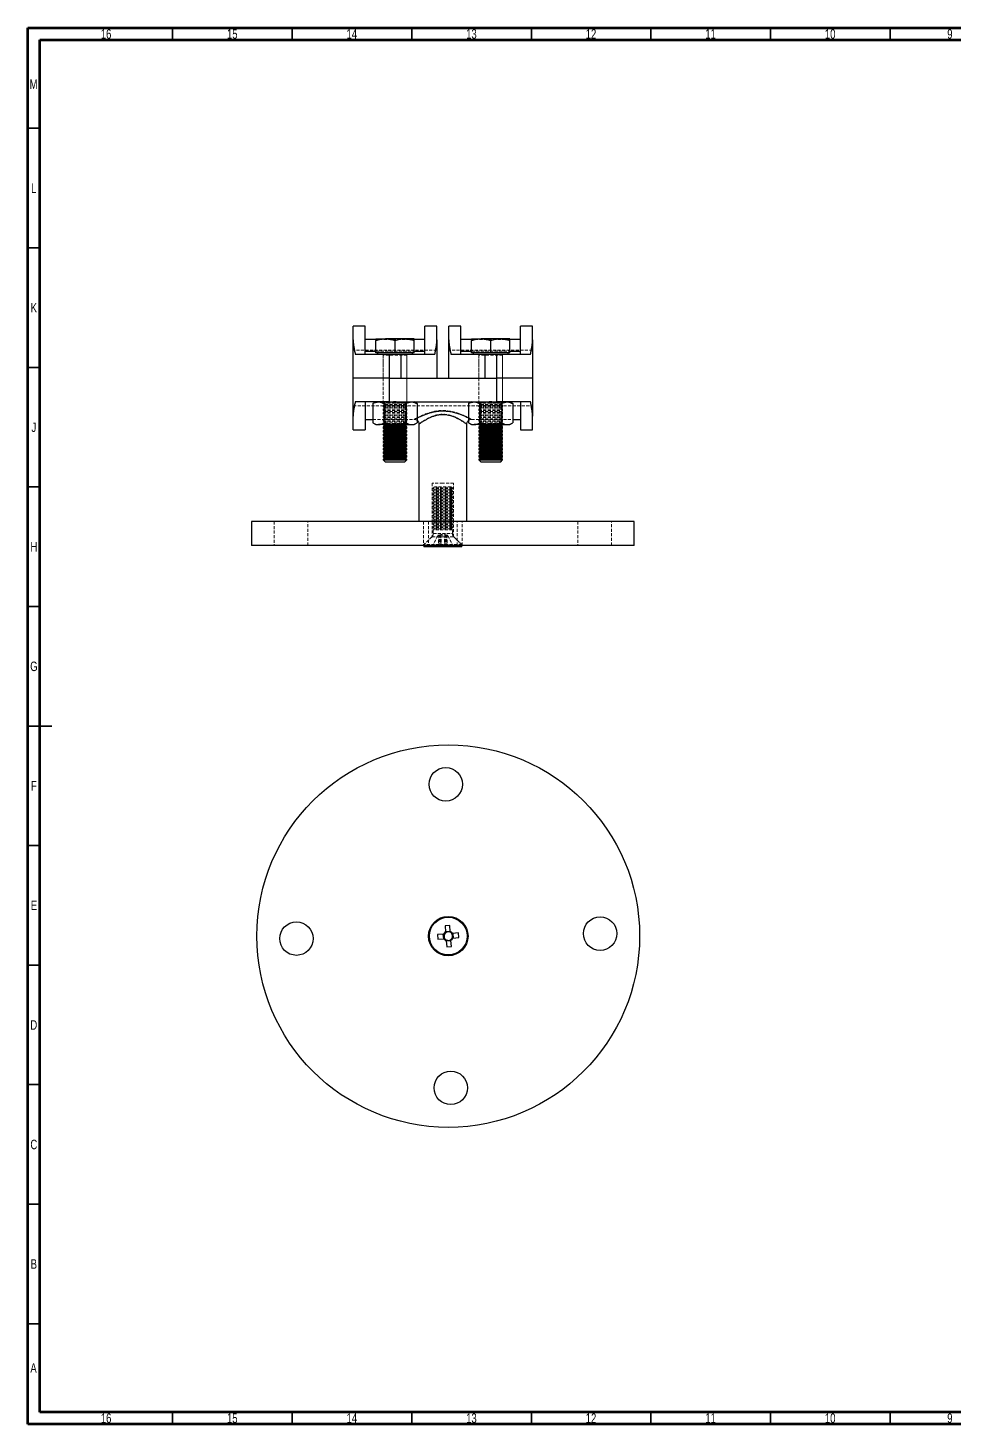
# Model space of a CAD drawing. Header units: millimetres. Extents: x 15 to 836, y 5 to 589.
# Drawn here: x 15 to 402, y 5 to 589 of the extents above; entities that cross this region are included whole.
import ezdxf

# ---------------------------------------------------------------- set-up
doc = ezdxf.new("R2010")
doc.units = ezdxf.units.MM
doc.linetypes.add('HIDDEN', pattern=[1.905, 1.27, -0.635])
doc.styles.add('SLDTEXTSTYLE0', font='TXT', dxfattribs={"width": 0.75})

msp = doc.modelspace()

# ---------------------------------------------------------------- linework, layer by layer
at = {"color": 7, "linetype": 'Continuous', "lineweight": 70}
for p, q in [((15, 5), (15, 589)), ((15, 589), (836, 589)), ((20, 10), (20, 584)), ((20, 584), (831, 584)), ((831, 10), (20, 10)), ((836, 5), (15, 5))]:
    msp.add_line(p, q, dxfattribs=at)
at = {"color": 7, "linetype": 'Continuous', "lineweight": 35}
for p, q in [((75.5, 584), (75.5, 589)), ((125.5, 584), (125.5, 589)), ((175.5, 584), (175.5, 589)), ((225.5, 584), (225.5, 589)), ((275.5, 584), (275.5, 589)), ((325.5, 584), (325.5, 589)), ((375.5, 584), (375.5, 589)), ((20, 547), (15, 547)), ((20, 497), (15, 497)), ((20, 447), (15, 447)), ((20, 397), (15, 397)), ((20, 347), (15, 347)), ((15, 297), (25, 297)), ((20, 297), (15, 297)), ((20, 247), (15, 247)), ((20, 197), (15, 197)), ((20, 147), (15, 147)), ((20, 97), (15, 97)), ((20, 47), (15, 47)), ((75.5, 10), (75.5, 5)), ((125.5, 10), (125.5, 5)), ((175.5, 10), (175.5, 5)), ((225.5, 10), (225.5, 5)), ((275.5, 10), (275.5, 5)), ((325.5, 10), (325.5, 5)), ((375.5, 10), (375.5, 5))]:
    msp.add_line(p, q, dxfattribs=at)
at = {"color": 7, "linetype": 'Continuous', "lineweight": 25}
for p, q in [((155.98, 464.2), (150.98, 464.2)), ((150.98, 458.52), (150.98, 464.2)), ((155.98, 452.55), (155.98, 464.2)), ((185.98, 464.2), (180.98, 464.2)), ((180.98, 452.55), (180.98, 464.2)), ((185.98, 458.52), (185.98, 464.2)), ((195.98, 464.2), (190.98, 464.2)), ((190.98, 458.52), (190.98, 464.2)), ((195.98, 452.55), (195.98, 464.2)), ((225.98, 464.2), (220.98, 464.2)), ((220.98, 452.55), (220.98, 464.2)), ((225.98, 458.52), (225.98, 464.2)), ((150.98, 442.55), (150.98, 458.52)), ((160.48, 458.63), (155.98, 458.63)), ((160.48, 458.95), (164.48, 458.95)), ((160.48, 453.15), (160.48, 458.24)), ((172.48, 458.95), (164.48, 458.95)), ((168.48, 453.15), (168.48, 458.24)), ((176.48, 458.95), (172.48, 458.95)), ((180.98, 458.63), (176.48, 458.63)), ((176.48, 453.15), (176.48, 458.24)), ((185.98, 458.52), (185.98, 442.55)), ((190.98, 442.55), (190.98, 458.52)), ((200.48, 458.63), (195.98, 458.63)), ((200.48, 458.95), (204.48, 458.95)), ((200.48, 453.15), (200.48, 458.24)), ((212.48, 458.95), (204.48, 458.95)), ((208.48, 453.15), (208.48, 458.24)), ((216.48, 458.95), (212.48, 458.95)), ((220.98, 458.63), (216.48, 458.63)), ((216.48, 453.15), (216.48, 458.24)), ((225.98, 458.52), (225.98, 442.55)), ((151.83, 452.55), (165.98, 452.55)), ((155.98, 453.77), (160.48, 453.77)), ((168.48, 453.15), (160.48, 453.15)), ((161.16, 453.15), (161.16, 452.55)), ((165.98, 452.55), (165.98, 442.55)), ((165.98, 452.55), (170.98, 452.55)), ((176.48, 453.15), (168.48, 453.15)), ((170.98, 442.55), (170.98, 452.55)), ((170.98, 452.55), (185.12, 452.55)), ((175.79, 452.55), (175.79, 453.15)), ((176.48, 453.77), (180.98, 453.77)), ((191.83, 452.55), (205.98, 452.55)), ((195.98, 453.77), (200.48, 453.77)), ((208.48, 453.15), (200.48, 453.15)), ((201.16, 453.15), (201.16, 452.55)), ((205.98, 452.55), (205.98, 442.55)), ((205.98, 452.55), (210.98, 452.55)), ((216.48, 453.15), (208.48, 453.15)), ((210.98, 442.55), (210.98, 452.55)), ((210.98, 452.55), (225.12, 452.55)), ((215.79, 452.55), (215.79, 453.15)), ((216.48, 453.77), (220.98, 453.77)), ((165.98, 442.55), (150.98, 442.55)), ((150.98, 426.59), (150.98, 442.55)), ((165.98, 442.55), (170.98, 442.55)), ((165.98, 442.55), (165.98, 432.55)), ((165.98, 442.55), (210.98, 442.55)), ((205.98, 442.55), (210.98, 442.55)), ((225.98, 442.55), (210.98, 442.55)), ((210.98, 432.55), (210.98, 442.55)), ((225.98, 442.55), (225.98, 426.59)), ((165.98, 432.55), (151.83, 432.55)), ((155.98, 432.55), (155.98, 420.91)), ((160.48, 432.55), (159.24, 431.84)), ((165.98, 432.55), (210.98, 432.55)), ((177.71, 431.84), (176.48, 432.55)), ((200.48, 432.55), (199.24, 431.84)), ((225.12, 432.55), (210.98, 432.55)), ((217.71, 431.84), (216.48, 432.55)), ((220.98, 432.55), (220.98, 420.91)), ((150.98, 420.91), (150.98, 426.59)), ((159.24, 431.84), (159.24, 423.77)), ((163.86, 431.84), (163.86, 423.77)), ((173.1, 431.84), (173.1, 423.77)), ((177.71, 431.84), (177.71, 423.77)), ((199.24, 431.84), (199.24, 423.77)), ((203.86, 431.84), (203.86, 423.77)), ((213.1, 431.84), (213.1, 423.77)), ((217.71, 431.84), (217.71, 423.77)), ((225.98, 420.91), (225.98, 426.59)), ((150.98, 420.91), (155.98, 420.91)), ((155.98, 425.25), (159.24, 425.25)), ((159.24, 423.77), (160.48, 423.05)), ((160.48, 423.05), (161.55, 423.05)), ((168.48, 423.05), (161.55, 423.05)), ((163.48, 423.05), (163.48, 423.03)), ((163.48, 423.03), (164.3, 422.55)), ((163.48, 423.03), (173.48, 423.03)), ((164.3, 422.55), (163.48, 422.07)), ((163.48, 422.07), (163.48, 421.53)), ((163.48, 422.07), (173.48, 422.07)), ((163.48, 421.53), (164.3, 421.05)), ((163.48, 421.53), (173.48, 421.53)), ((164.3, 421.05), (163.48, 420.57)), ((163.48, 420.57), (163.48, 420.03)), ((163.48, 420.57), (173.48, 420.57)), ((164.3, 422.55), (172.65, 422.55)), ((164.3, 421.05), (172.65, 421.05)), ((168.48, 423.05), (175.4, 423.05)), ((172.65, 422.55), (173.48, 423.03)), ((173.48, 422.07), (172.65, 422.55)), ((172.65, 421.05), (173.48, 421.53)), ((173.48, 420.57), (172.65, 421.05)), ((173.48, 423.03), (173.48, 423.05)), ((173.48, 421.53), (173.48, 422.07)), ((173.48, 420.03), (173.48, 420.57)), ((175.4, 423.05), (176.48, 423.05)), ((176.48, 423.05), (177.71, 423.77)), ((178.48, 423.25), (178.48, 382.55)), ((198.48, 382.55), (198.48, 423.26)), ((199.24, 423.77), (200.48, 423.05)), ((200.48, 423.05), (201.55, 423.05)), ((208.48, 423.05), (201.55, 423.05)), ((203.48, 423.05), (203.48, 423.03)), ((203.48, 423.03), (204.3, 422.55)), ((203.48, 423.03), (213.48, 423.03)), ((204.3, 422.55), (203.48, 422.07)), ((203.48, 422.07), (203.48, 421.53)), ((203.48, 422.07), (213.48, 422.07)), ((203.48, 421.53), (204.3, 421.05)), ((203.48, 421.53), (213.48, 421.53)), ((204.3, 421.05), (203.48, 420.57)), ((203.48, 420.57), (203.48, 420.03)), ((203.48, 420.57), (213.48, 420.57)), ((204.3, 422.55), (212.65, 422.55)), ((204.3, 421.05), (212.65, 421.05)), ((208.48, 423.05), (215.4, 423.05)), ((212.65, 422.55), (213.48, 423.03)), ((213.48, 422.07), (212.65, 422.55)), ((212.65, 421.05), (213.48, 421.53)), ((213.48, 420.57), (212.65, 421.05)), ((213.48, 423.03), (213.48, 423.05)), ((213.48, 421.53), (213.48, 422.07)), ((213.48, 420.03), (213.48, 420.57)), ((215.4, 423.05), (216.48, 423.05)), ((216.48, 423.05), (217.71, 423.77)), ((217.71, 425.25), (220.98, 425.25)), ((220.98, 420.91), (225.98, 420.91)), ((163.48, 420.03), (164.3, 419.55)), ((163.48, 420.03), (173.48, 420.03)), ((164.3, 419.55), (163.48, 419.07)), ((163.48, 419.07), (163.48, 418.53)), ((163.48, 419.07), (173.48, 419.07)), ((163.48, 418.53), (164.3, 418.05)), ((163.48, 418.53), (173.48, 418.53)), ((164.3, 418.05), (163.48, 417.57)), ((163.48, 417.57), (163.48, 417.03)), ((163.48, 417.57), (173.48, 417.57)), ((163.48, 417.03), (164.3, 416.55)), ((163.48, 417.03), (173.48, 417.03)), ((164.3, 416.55), (163.48, 416.07)), ((163.48, 416.07), (163.48, 415.53)), ((163.48, 416.07), (173.48, 416.07)), ((163.48, 415.53), (164.3, 415.05)), ((163.48, 415.53), (173.48, 415.53)), ((164.3, 415.05), (163.48, 414.57)), ((164.3, 419.55), (172.65, 419.55)), ((164.3, 418.05), (172.65, 418.05)), ((164.3, 416.55), (172.65, 416.55)), ((164.3, 415.05), (172.65, 415.05)), ((172.65, 419.55), (173.48, 420.03)), ((173.48, 419.07), (172.65, 419.55)), ((172.65, 418.05), (173.48, 418.53)), ((173.48, 417.57), (172.65, 418.05)), ((172.65, 416.55), (173.48, 417.03)), ((173.48, 416.07), (172.65, 416.55)), ((172.65, 415.05), (173.48, 415.53)), ((173.48, 414.57), (172.65, 415.05)), ((173.48, 418.53), (173.48, 419.07)), ((173.48, 417.03), (173.48, 417.57)), ((173.48, 415.53), (173.48, 416.07)), ((203.48, 420.03), (204.3, 419.55)), ((203.48, 420.03), (213.48, 420.03)), ((204.3, 419.55), (203.48, 419.07)), ((203.48, 419.07), (203.48, 418.53)), ((203.48, 419.07), (213.48, 419.07)), ((203.48, 418.53), (204.3, 418.05)), ((203.48, 418.53), (213.48, 418.53)), ((204.3, 418.05), (203.48, 417.57)), ((203.48, 417.57), (203.48, 417.03)), ((203.48, 417.57), (213.48, 417.57)), ((203.48, 417.03), (204.3, 416.55)), ((203.48, 417.03), (213.48, 417.03)), ((204.3, 416.55), (203.48, 416.07)), ((203.48, 416.07), (203.48, 415.53)), ((203.48, 416.07), (213.48, 416.07)), ((203.48, 415.53), (204.3, 415.05)), ((203.48, 415.53), (213.48, 415.53)), ((204.3, 415.05), (203.48, 414.57)), ((204.3, 419.55), (212.65, 419.55)), ((204.3, 418.05), (212.65, 418.05)), ((204.3, 416.55), (212.65, 416.55)), ((204.3, 415.05), (212.65, 415.05)), ((212.65, 419.55), (213.48, 420.03)), ((213.48, 419.07), (212.65, 419.55)), ((212.65, 418.05), (213.48, 418.53)), ((213.48, 417.57), (212.65, 418.05)), ((212.65, 416.55), (213.48, 417.03)), ((213.48, 416.07), (212.65, 416.55)), ((212.65, 415.05), (213.48, 415.53)), ((213.48, 414.57), (212.65, 415.05)), ((213.48, 418.53), (213.48, 419.07)), ((213.48, 417.03), (213.48, 417.57)), ((213.48, 415.53), (213.48, 416.07)), ((163.48, 414.57), (163.48, 414.03)), ((163.48, 414.57), (173.48, 414.57)), ((163.48, 414.03), (164.3, 413.55)), ((163.48, 414.03), (173.48, 414.03)), ((164.3, 413.55), (163.48, 413.07)), ((163.48, 413.07), (163.48, 412.53)), ((163.48, 413.07), (173.48, 413.07)), ((163.48, 412.53), (164.3, 412.05)), ((163.48, 412.53), (173.48, 412.53)), ((164.3, 412.05), (163.48, 411.57)), ((163.48, 411.57), (163.48, 411.03)), ((163.48, 411.57), (173.48, 411.57)), ((163.48, 411.03), (164.3, 410.55)), ((163.48, 411.03), (173.48, 411.03)), ((164.3, 410.55), (163.48, 410.07)), ((163.48, 410.07), (163.48, 409.53)), ((163.48, 410.07), (173.48, 410.07)), ((163.48, 409.53), (164.3, 409.05)), ((163.48, 409.53), (173.48, 409.53)), ((164.3, 409.05), (163.48, 408.57)), ((164.3, 413.55), (172.65, 413.55)), ((164.3, 412.05), (172.65, 412.05)), ((164.3, 410.55), (172.65, 410.55)), ((164.3, 409.05), (172.65, 409.05)), ((172.65, 413.55), (173.48, 414.03)), ((173.48, 413.07), (172.65, 413.55)), ((172.65, 412.05), (173.48, 412.53)), ((173.48, 411.57), (172.65, 412.05)), ((172.65, 410.55), (173.48, 411.03)), ((173.48, 410.07), (172.65, 410.55)), ((172.65, 409.05), (173.48, 409.53)), ((173.48, 408.57), (172.65, 409.05)), ((173.48, 414.03), (173.48, 414.57)), ((173.48, 412.53), (173.48, 413.07)), ((173.48, 411.03), (173.48, 411.57)), ((173.48, 409.53), (173.48, 410.07)), ((203.48, 414.57), (203.48, 414.03)), ((203.48, 414.57), (213.48, 414.57)), ((203.48, 414.03), (204.3, 413.55)), ((203.48, 414.03), (213.48, 414.03)), ((204.3, 413.55), (203.48, 413.07)), ((203.48, 413.07), (203.48, 412.53)), ((203.48, 413.07), (213.48, 413.07)), ((203.48, 412.53), (204.3, 412.05)), ((203.48, 412.53), (213.48, 412.53)), ((204.3, 412.05), (203.48, 411.57)), ((203.48, 411.57), (203.48, 411.03)), ((203.48, 411.57), (213.48, 411.57)), ((203.48, 411.03), (204.3, 410.55)), ((203.48, 411.03), (213.48, 411.03)), ((204.3, 410.55), (203.48, 410.07)), ((203.48, 410.07), (203.48, 409.53)), ((203.48, 410.07), (213.48, 410.07)), ((203.48, 409.53), (204.3, 409.05)), ((203.48, 409.53), (213.48, 409.53)), ((204.3, 409.05), (203.48, 408.57)), ((204.3, 413.55), (212.65, 413.55)), ((204.3, 412.05), (212.65, 412.05)), ((204.3, 410.55), (212.65, 410.55)), ((204.3, 409.05), (212.65, 409.05)), ((212.65, 413.55), (213.48, 414.03)), ((213.48, 413.07), (212.65, 413.55)), ((212.65, 412.05), (213.48, 412.53)), ((213.48, 411.57), (212.65, 412.05)), ((212.65, 410.55), (213.48, 411.03)), ((213.48, 410.07), (212.65, 410.55)), ((212.65, 409.05), (213.48, 409.53)), ((213.48, 408.57), (212.65, 409.05)), ((213.48, 414.03), (213.48, 414.57)), ((213.48, 412.53), (213.48, 413.07)), ((213.48, 411.03), (213.48, 411.57)), ((213.48, 409.53), (213.48, 410.07)), ((163.48, 408.57), (163.48, 408.38)), ((163.48, 408.57), (173.48, 408.57)), ((163.48, 408.38), (164.3, 407.55)), ((163.48, 408.38), (173.48, 408.38)), ((164.3, 407.55), (172.65, 407.55)), ((172.65, 407.55), (173.48, 408.38)), ((173.48, 408.38), (173.48, 408.57)), ((203.48, 408.57), (203.48, 408.38)), ((203.48, 408.57), (213.48, 408.57)), ((203.48, 408.38), (204.3, 407.55)), ((203.48, 408.38), (213.48, 408.38)), ((204.3, 407.55), (212.65, 407.55)), ((212.65, 407.55), (213.48, 408.38)), ((213.48, 408.38), (213.48, 408.57)), ((108.48, 382.55), (108.48, 372.55)), ((268.48, 382.55), (108.48, 382.55)), ((268.48, 372.55), (268.48, 382.55)), ((268.48, 372.55), (108.48, 372.55)), ((180.58, 372.55), (180.58, 372.01)), ((196.38, 372.01), (180.58, 372.01)), ((196.38, 372.01), (196.38, 372.55)), ((191.38, 213.58), (189.45, 213.43)), ((189.45, 213.43), (189.64, 210.93)), ((189.63, 211.04), (191.56, 211.19)), ((191.57, 211.08), (191.38, 213.58)), ((195.06, 210.42), (192.56, 210.23)), ((195.21, 208.49), (195.06, 210.42)), ((188.78, 209.94), (186.29, 209.74)), ((186.29, 209.74), (186.43, 207.81)), ((186.43, 207.81), (188.93, 208.01)), ((188.82, 208), (188.67, 209.93)), ((189.93, 207.15), (190.12, 204.66)), ((191.87, 207.19), (189.94, 207.04)), ((190.12, 204.66), (192.05, 204.8)), ((192.05, 204.8), (191.86, 207.3)), ((192.67, 210.24), (192.82, 208.3)), ((192.71, 208.3), (195.21, 208.49))]:
    msp.add_line(p, q, dxfattribs=at)
at = {"color": 7, "linetype": 'HIDDEN', "lineweight": 18}
for p, q in [((176.48, 458.63), (160.48, 458.63)), ((216.48, 458.63), (200.48, 458.63)), ((185.98, 454.2), (150.98, 454.2)), ((180.98, 453.77), (155.98, 453.77)), ((160.48, 453.77), (176.48, 453.77)), ((163.48, 452.55), (163.48, 442.55)), ((173.48, 452.15), (163.48, 452.15)), ((163.48, 452.15), (163.48, 432.03)), ((165.98, 442.55), (165.98, 452.55)), ((170.98, 452.55), (170.98, 442.55)), ((173.48, 442.55), (173.48, 452.55)), ((173.48, 432.03), (173.48, 452.15)), ((225.98, 454.2), (190.98, 454.2)), ((220.98, 453.77), (195.98, 453.77)), ((200.48, 453.77), (216.48, 453.77)), ((203.48, 452.55), (203.48, 442.55)), ((213.48, 452.15), (203.48, 452.15)), ((203.48, 452.15), (203.48, 432.03)), ((205.98, 442.55), (205.98, 452.55)), ((210.98, 452.55), (210.98, 442.55)), ((213.48, 442.55), (213.48, 452.55)), ((213.48, 432.03), (213.48, 452.15)), ((163.48, 442.55), (163.48, 432.55)), ((165.98, 432.55), (165.98, 442.55)), ((173.48, 432.55), (173.48, 442.55)), ((203.48, 442.55), (203.48, 432.55)), ((210.98, 442.55), (210.98, 432.55)), ((213.48, 432.55), (213.48, 442.55)), ((163.46, 432.55), (164.23, 432.02)), ((172.73, 432.02), (173.49, 432.55)), ((203.46, 432.55), (204.23, 432.02)), ((212.73, 432.02), (213.49, 432.55)), ((150.98, 430.91), (225.98, 430.91)), ((163.48, 432.03), (173.48, 432.03)), ((163.48, 432.03), (164.3, 431.55)), ((164.3, 431.55), (163.48, 431.07)), ((163.48, 431.07), (173.48, 431.07)), ((163.48, 431.07), (163.48, 430.53)), ((163.48, 430.53), (173.48, 430.53)), ((163.48, 430.53), (164.3, 430.05)), ((164.3, 430.05), (163.48, 429.57)), ((163.48, 429.57), (173.48, 429.57)), ((163.48, 429.57), (163.48, 429.03)), ((163.48, 429.03), (173.48, 429.03)), ((163.48, 429.03), (164.3, 428.55)), ((164.3, 428.55), (163.48, 428.07)), ((163.48, 428.07), (173.48, 428.07)), ((163.48, 428.07), (163.48, 427.53)), ((163.48, 427.53), (173.48, 427.53)), ((163.48, 427.53), (164.3, 427.05)), ((164.3, 427.05), (163.48, 426.57)), ((163.48, 426.57), (173.48, 426.57)), ((163.48, 426.57), (163.48, 426.03)), ((168.48, 432.02), (164.23, 432.02)), ((164.23, 432.02), (164.23, 423.59)), ((164.3, 431.55), (172.65, 431.55)), ((164.3, 430.05), (172.65, 430.05)), ((164.3, 428.55), (172.65, 428.55)), ((164.3, 427.05), (172.65, 427.05)), ((172.73, 432.02), (168.48, 432.02)), ((172.65, 431.55), (173.48, 432.03)), ((173.48, 431.07), (172.65, 431.55)), ((172.65, 430.05), (173.48, 430.53)), ((173.48, 429.57), (172.65, 430.05)), ((172.65, 428.55), (173.48, 429.03)), ((173.48, 428.07), (172.65, 428.55)), ((172.65, 427.05), (173.48, 427.53)), ((173.48, 426.57), (172.65, 427.05)), ((172.73, 423.59), (172.73, 432.02)), ((173.48, 430.53), (173.48, 431.07)), ((173.48, 429.03), (173.48, 429.57)), ((173.48, 427.53), (173.48, 428.07)), ((173.48, 426.03), (173.48, 426.57)), ((203.48, 432.03), (213.48, 432.03)), ((203.48, 432.03), (204.3, 431.55)), ((204.3, 431.55), (203.48, 431.07)), ((203.48, 431.07), (213.48, 431.07)), ((203.48, 431.07), (203.48, 430.53)), ((203.48, 430.53), (213.48, 430.53)), ((203.48, 430.53), (204.3, 430.05)), ((204.3, 430.05), (203.48, 429.57)), ((203.48, 429.57), (213.48, 429.57)), ((203.48, 429.57), (203.48, 429.03)), ((203.48, 429.03), (213.48, 429.03)), ((203.48, 429.03), (204.3, 428.55)), ((204.3, 428.55), (203.48, 428.07)), ((203.48, 428.07), (213.48, 428.07)), ((203.48, 428.07), (203.48, 427.53)), ((203.48, 427.53), (213.48, 427.53)), ((203.48, 427.53), (204.3, 427.05)), ((204.3, 427.05), (203.48, 426.57)), ((203.48, 426.57), (213.48, 426.57)), ((203.48, 426.57), (203.48, 426.03)), ((208.48, 432.02), (204.23, 432.02)), ((204.23, 432.02), (204.23, 423.59)), ((204.3, 431.55), (212.65, 431.55)), ((204.3, 430.05), (212.65, 430.05)), ((204.3, 428.55), (212.65, 428.55)), ((204.3, 427.05), (212.65, 427.05)), ((212.73, 432.02), (208.48, 432.02)), ((212.65, 431.55), (213.48, 432.03)), ((213.48, 431.07), (212.65, 431.55)), ((212.65, 430.05), (213.48, 430.53)), ((213.48, 429.57), (212.65, 430.05)), ((212.65, 428.55), (213.48, 429.03)), ((213.48, 428.07), (212.65, 428.55)), ((212.65, 427.05), (213.48, 427.53)), ((213.48, 426.57), (212.65, 427.05)), ((212.73, 423.59), (212.73, 432.02)), ((213.48, 430.53), (213.48, 431.07)), ((213.48, 429.03), (213.48, 429.57)), ((213.48, 427.53), (213.48, 428.07)), ((213.48, 426.03), (213.48, 426.57)), ((159.24, 425.25), (176.5, 425.25)), ((164.23, 423.59), (163.46, 423.05)), ((163.48, 426.03), (173.48, 426.03)), ((163.48, 426.03), (164.3, 425.55)), ((164.3, 425.55), (163.48, 425.07)), ((163.48, 425.07), (173.48, 425.07)), ((163.48, 425.07), (163.48, 424.53)), ((163.48, 424.53), (173.48, 424.53)), ((163.48, 424.53), (164.3, 424.05)), ((164.3, 424.05), (163.48, 423.57)), ((163.48, 423.57), (173.48, 423.57)), ((163.48, 423.57), (163.48, 423.05)), ((168.48, 423.59), (164.23, 423.59)), ((164.3, 425.55), (172.65, 425.55)), ((164.3, 424.05), (172.65, 424.05)), ((172.73, 423.59), (168.48, 423.59)), ((172.65, 425.55), (173.48, 426.03)), ((173.48, 425.07), (172.65, 425.55)), ((172.65, 424.05), (173.48, 424.53)), ((173.48, 423.57), (172.65, 424.05)), ((173.49, 423.05), (172.73, 423.59)), ((173.48, 424.53), (173.48, 425.07)), ((173.48, 423.05), (173.48, 423.57)), ((176.5, 425.26), (176.51, 425.26)), ((200.45, 425.26), (200.45, 425.26)), ((200.45, 425.25), (217.71, 425.25)), ((204.23, 423.59), (203.46, 423.05)), ((203.48, 426.03), (213.48, 426.03)), ((203.48, 426.03), (204.3, 425.55)), ((204.3, 425.55), (203.48, 425.07)), ((203.48, 425.07), (213.48, 425.07)), ((203.48, 425.07), (203.48, 424.53)), ((203.48, 424.53), (213.48, 424.53)), ((203.48, 424.53), (204.3, 424.05)), ((204.3, 424.05), (203.48, 423.57)), ((203.48, 423.57), (213.48, 423.57)), ((203.48, 423.57), (203.48, 423.05)), ((208.48, 423.59), (204.23, 423.59)), ((204.3, 425.55), (212.65, 425.55)), ((204.3, 424.05), (212.65, 424.05)), ((212.73, 423.59), (208.48, 423.59)), ((212.65, 425.55), (213.48, 426.03)), ((213.48, 425.07), (212.65, 425.55)), ((212.65, 424.05), (213.48, 424.53)), ((213.48, 423.57), (212.65, 424.05)), ((213.49, 423.05), (212.73, 423.59)), ((213.48, 424.53), (213.48, 425.07)), ((213.48, 423.05), (213.48, 423.57)), ((188.48, 398.55), (183.98, 398.55)), ((183.98, 398.55), (183.98, 382.55)), ((192.98, 398.55), (188.48, 398.55)), ((192.98, 382.55), (192.98, 398.55)), ((185.17, 397.01), (184.48, 396.61)), ((192.48, 396.61), (184.48, 396.61)), ((184.48, 396.61), (184.48, 396.16)), ((192.48, 396.16), (184.48, 396.16)), ((184.48, 396.16), (185.17, 395.76)), ((185.17, 395.76), (184.48, 395.36)), ((192.48, 395.36), (184.48, 395.36)), ((184.48, 395.36), (184.48, 394.91)), ((192.48, 394.91), (184.48, 394.91)), ((184.48, 394.91), (185.17, 394.51)), ((185.17, 394.51), (184.48, 394.11)), ((192.48, 394.11), (184.48, 394.11)), ((184.48, 394.11), (184.48, 393.66)), ((192.48, 393.66), (184.48, 393.66)), ((184.48, 393.66), (185.17, 393.26)), ((185.17, 393.26), (184.48, 392.86)), ((192.48, 392.86), (184.48, 392.86)), ((184.48, 392.86), (184.48, 392.41)), ((192.48, 392.41), (184.48, 392.41)), ((184.48, 392.41), (185.17, 392.01)), ((185.17, 392.01), (184.48, 391.61)), ((192.48, 391.61), (184.48, 391.61)), ((184.48, 391.61), (184.48, 391.16)), ((191.79, 397.01), (185.17, 397.01)), ((191.79, 395.76), (185.17, 395.76)), ((191.79, 394.51), (185.17, 394.51)), ((191.79, 393.26), (185.17, 393.26)), ((191.79, 392.01), (185.17, 392.01)), ((192.48, 396.61), (191.79, 397.01)), ((191.79, 395.76), (192.48, 396.16)), ((192.48, 395.36), (191.79, 395.76)), ((191.79, 394.51), (192.48, 394.91)), ((192.48, 394.11), (191.79, 394.51)), ((191.79, 393.26), (192.48, 393.66)), ((192.48, 392.86), (191.79, 393.26)), ((191.79, 392.01), (192.48, 392.41)), ((192.48, 391.61), (191.79, 392.01)), ((192.48, 396.16), (192.48, 396.61)), ((192.48, 394.91), (192.48, 395.36)), ((192.48, 393.66), (192.48, 394.11)), ((192.48, 392.41), (192.48, 392.86)), ((192.48, 391.16), (192.48, 391.61)), ((192.48, 391.16), (184.48, 391.16)), ((184.48, 391.16), (185.17, 390.76)), ((185.17, 390.76), (184.48, 390.36)), ((192.48, 390.36), (184.48, 390.36)), ((184.48, 390.36), (184.48, 389.91)), ((192.48, 389.91), (184.48, 389.91)), ((184.48, 389.91), (185.17, 389.51)), ((185.17, 389.51), (184.48, 389.11)), ((192.48, 389.11), (184.48, 389.11)), ((184.48, 389.11), (184.48, 388.66)), ((192.48, 388.66), (184.48, 388.66)), ((184.48, 388.66), (185.17, 388.26)), ((185.17, 388.26), (184.48, 387.86)), ((192.48, 387.86), (184.48, 387.86)), ((184.48, 387.86), (184.48, 387.41)), ((192.48, 387.41), (184.48, 387.41)), ((184.48, 387.41), (185.17, 387.01)), ((185.17, 387.01), (184.48, 386.61)), ((192.48, 386.61), (184.48, 386.61)), ((184.48, 386.61), (184.48, 386.16)), ((192.48, 386.16), (184.48, 386.16)), ((184.48, 386.16), (185.17, 385.76)), ((185.17, 385.76), (184.48, 385.36)), ((191.79, 390.76), (185.17, 390.76)), ((191.79, 389.51), (185.17, 389.51)), ((191.79, 388.26), (185.17, 388.26)), ((191.79, 387.01), (185.17, 387.01)), ((191.79, 385.76), (185.17, 385.76)), ((191.79, 390.76), (192.48, 391.16)), ((192.48, 390.36), (191.79, 390.76)), ((191.79, 389.51), (192.48, 389.91)), ((192.48, 389.11), (191.79, 389.51)), ((191.79, 388.26), (192.48, 388.66)), ((192.48, 387.86), (191.79, 388.26)), ((191.79, 387.01), (192.48, 387.41)), ((192.48, 386.61), (191.79, 387.01)), ((191.79, 385.76), (192.48, 386.16)), ((192.48, 385.36), (191.79, 385.76)), ((192.48, 389.91), (192.48, 390.36)), ((192.48, 388.66), (192.48, 389.11)), ((192.48, 387.41), (192.48, 387.86)), ((192.48, 386.16), (192.48, 386.61)), ((117.98, 382.55), (117.98, 372.55)), ((131.98, 372.55), (131.98, 382.55)), ((180.43, 382.55), (180.43, 372.55)), ((182.52, 382.55), (182.52, 372.55)), ((183.98, 382.55), (183.98, 376.17)), ((192.48, 385.36), (184.48, 385.36)), ((184.48, 385.36), (184.48, 384.91)), ((192.48, 384.91), (184.48, 384.91)), ((184.48, 384.91), (185.17, 384.51)), ((185.17, 384.51), (184.48, 384.11)), ((192.48, 384.11), (184.48, 384.11)), ((184.48, 384.11), (184.48, 383.66)), ((192.48, 383.66), (184.48, 383.66)), ((184.48, 383.66), (185.17, 383.26)), ((185.17, 383.26), (184.48, 382.86)), ((192.48, 382.86), (184.48, 382.86)), ((184.48, 382.86), (184.48, 382.41)), ((192.48, 382.41), (184.48, 382.41)), ((184.48, 382.41), (185.17, 382.01)), ((185.17, 382.01), (184.48, 381.61)), ((192.48, 381.61), (184.48, 381.61)), ((184.48, 381.61), (184.48, 381.16)), ((192.48, 381.16), (184.48, 381.16)), ((184.48, 381.16), (185.17, 380.76)), ((185.17, 380.76), (184.48, 380.36)), ((192.48, 380.36), (184.48, 380.36)), ((184.48, 380.36), (184.48, 379.91)), ((192.48, 379.91), (184.48, 379.91)), ((184.48, 379.91), (185.17, 379.51)), ((191.79, 384.51), (185.17, 384.51)), ((191.79, 383.26), (185.17, 383.26)), ((191.79, 382.01), (185.17, 382.01)), ((191.79, 380.76), (185.17, 380.76)), ((191.79, 384.51), (192.48, 384.91)), ((192.48, 384.11), (191.79, 384.51)), ((191.79, 383.26), (192.48, 383.66)), ((192.48, 382.86), (191.79, 383.26)), ((191.79, 382.01), (192.48, 382.41)), ((192.48, 381.61), (191.79, 382.01)), ((191.79, 380.76), (192.48, 381.16)), ((192.48, 380.36), (191.79, 380.76)), ((191.79, 379.51), (192.48, 379.91)), ((192.48, 384.91), (192.48, 385.36)), ((192.48, 383.66), (192.48, 384.11)), ((192.48, 382.41), (192.48, 382.86)), ((192.48, 381.16), (192.48, 381.61)), ((192.48, 379.91), (192.48, 380.36)), ((192.98, 376.17), (192.98, 382.55)), ((194.43, 372.55), (194.43, 382.55)), ((196.52, 372.55), (196.52, 382.55)), ((244.97, 382.55), (244.97, 372.55)), ((258.97, 372.55), (258.97, 382.55)), ((183.98, 376.17), (180.23, 372.55)), ((183.87, 376.07), (180.58, 372.89)), ((183.88, 376.07), (193.07, 376.07)), ((183.98, 376.17), (192.98, 376.17)), ((184.02, 372.01), (186.4, 376.81)), ((184.16, 372.01), (186.55, 376.81)), ((185.17, 379.51), (184.48, 379.11)), ((192.48, 379.11), (184.48, 379.11)), ((184.48, 379.11), (184.48, 377.51)), ((184.49, 377.51), (192.46, 377.51)), ((191.79, 379.51), (185.17, 379.51)), ((186.4, 376.81), (186.9, 376.81)), ((188.48, 377.39), (186.68, 376.81)), ((187.36, 376.81), (186.9, 376.81)), ((187.17, 372.01), (187.36, 376.81)), ((187.36, 376.81), (189.29, 376.81)), ((187.85, 372.01), (187.66, 376.81)), ((190.27, 376.81), (188.48, 377.39)), ((189.1, 372.01), (189.29, 376.81)), ((189.29, 376.81), (189.33, 376.81)), ((189.91, 376.81), (189.33, 376.81)), ((189.78, 372.01), (189.6, 376.81)), ((189.91, 376.81), (190.4, 376.81)), ((192.79, 372.01), (190.4, 376.81)), ((190.4, 376.81), (190.55, 376.81)), ((192.94, 372.01), (190.55, 376.81)), ((192.48, 379.11), (191.79, 379.51)), ((192.48, 377.51), (192.48, 379.11)), ((196.73, 372.55), (192.98, 376.17)), ((196.38, 372.89), (193.09, 376.07)), ((196.38, 372.89), (180.58, 372.89)), ((180.58, 372.89), (180.58, 372.55)), ((196.38, 372.55), (196.38, 372.89))]:
    msp.add_line(p, q, dxfattribs=at)
at = {"color": 7, "linetype": 'HIDDEN', "lineweight": 18, "flags": 128}
msp.add_lwpolyline([(200.45, 425.26), (200.45, 425.27), (200.23, 425.39), (200.06, 425.49), (199.39, 425.85), (198.42, 426.34), (198.19, 426.46), (196.93, 427.03), (195.43, 427.64), (193.96, 428.13), (192.34, 428.55), (190.62, 428.84), (188.79, 428.97), (186.91, 428.91), (185.02, 428.63), (183.05, 428.15), (181.21, 427.52), (179.83, 426.95), (178.61, 426.38), (177.75, 425.95), (177.08, 425.59), (176.66, 425.36), (176.48, 425.25), (176.48, 425.25)], dxfattribs=at)
at = {"color": 7, "linetype": 'Continuous', "lineweight": 25}
for centre, radius in [((190.75, 209.12), 80), ((189.7, 272.61), 7), ((190.75, 209.12), 8.25), ((190.75, 209.12), 7.9), ((254.24, 210.16), 7), ((127.26, 208.07), 7), ((191.79, 145.63), 7)]:
    msp.add_circle(centre, radius, dxfattribs=at)
at = {"color": 7, "linetype": 'HIDDEN', "lineweight": 18}
for centre, radius, start, end in [((163.08, 452.15), 0.4, 0, 90), ((173.88, 452.15), 0.4, 90, 180), ((203.08, 452.15), 0.4, 0, 90), ((213.88, 452.15), 0.4, 90, 180), ((182.48, 377.51), 2, 314, 0), ((194.48, 377.51), 2, 180, 226)]:
    msp.add_arc(centre, radius, start, end, dxfattribs=at)
at = {"color": 7, "linetype": 'Continuous', "lineweight": 25}
for radius, start, end in [(2.13, 121.42618, 157.35479), (1.79, 127.04629, 151.73468), (1.79, 61.73468, 127.04629), (2.13, 31.42618, 67.35479), (1.79, 37.04629, 61.73468), (2.13, 211.42618, 247.35479), (1.79, 151.73468, 217.04629), (1.79, 217.04629, 241.73468), (1.79, 241.73468, 307.04629), (1.79, 307.04629, 331.73468), (2.13, 301.42618, 337.35479), (1.79, 331.73468, 37.04629)]:
    msp.add_arc((190.75, 209.12), radius, start, end, dxfattribs=at)
for points, knots in [([(150.98, 458.52), (150.99, 458.09), (151.02, 457.23), (151.21, 455.78), (151.49, 454.23), (151.72, 453.11), (151.83, 452.55)], [0, 0, 0, 0, 0.245354, 0.490785, 0.74537, 1, 1, 1, 1]), ([(160.48, 458.24), (161.13, 458.44), (162.44, 458.84), (163.79, 458.92), (164.48, 458.95)], [0, 0, 0, 0, 0.495458, 1, 1, 1, 1]), ([(160.48, 458.95), (160.48, 458.94), (160.48, 458.91), (160.48, 458.68), (160.48, 458.39), (160.48, 458.24)], [0, 0, 0, 0, 0.268407, 0.632373, 1, 1, 1, 1]), ([(164.48, 458.95), (164.57, 458.95), (165.29, 458.95), (166.64, 458.79), (167.86, 458.42), (168.48, 458.24)], [0, 0, 0, 0, 0.070086, 0.530782, 1, 1, 1, 1]), ([(168.48, 458.24), (169.13, 458.44), (170.44, 458.84), (171.79, 458.92), (172.48, 458.95)], [0, 0, 0, 0, 0.495458, 1, 1, 1, 1]), ([(172.48, 458.95), (172.57, 458.95), (173.29, 458.95), (174.64, 458.79), (175.86, 458.42), (176.48, 458.24)], [0, 0, 0, 0, 0.070086, 0.530782, 1, 1, 1, 1]), ([(176.48, 458.24), (176.48, 458.38), (176.48, 458.68), (176.48, 458.91), (176.48, 458.94), (176.48, 458.95)], [0, 0, 0, 0, 0.364252, 0.731593, 1, 1, 1, 1]), ([(185.12, 452.55), (185.23, 453.09), (185.45, 454.17), (185.73, 455.71), (185.93, 457.18), (185.96, 458.07), (185.98, 458.52)], [0, 0, 0, 0, 0.245835, 0.491633, 0.745861, 1, 1, 1, 1]), ([(190.98, 458.52), (190.99, 458.09), (191.02, 457.23), (191.21, 455.78), (191.49, 454.23), (191.72, 453.11), (191.83, 452.55)], [0, 0, 0, 0, 0.245354, 0.490785, 0.74537, 1, 1, 1, 1]), ([(200.48, 458.24), (201.13, 458.44), (202.44, 458.84), (203.79, 458.92), (204.48, 458.95)], [0, 0, 0, 0, 0.495458, 1, 1, 1, 1]), ([(200.48, 458.95), (200.48, 458.94), (200.48, 458.91), (200.48, 458.68), (200.48, 458.39), (200.48, 458.24)], [0, 0, 0, 0, 0.268407, 0.632373, 1, 1, 1, 1]), ([(204.48, 458.95), (204.57, 458.95), (205.29, 458.95), (206.64, 458.79), (207.86, 458.42), (208.48, 458.24)], [0, 0, 0, 0, 0.070086, 0.530782, 1, 1, 1, 1]), ([(208.48, 458.24), (209.13, 458.44), (210.44, 458.84), (211.79, 458.92), (212.48, 458.95)], [0, 0, 0, 0, 0.495458, 1, 1, 1, 1]), ([(212.48, 458.95), (212.57, 458.95), (213.29, 458.95), (214.64, 458.79), (215.86, 458.42), (216.48, 458.24)], [0, 0, 0, 0, 0.070086, 0.530782, 1, 1, 1, 1]), ([(216.48, 458.24), (216.48, 458.38), (216.48, 458.68), (216.48, 458.91), (216.48, 458.94), (216.48, 458.95)], [0, 0, 0, 0, 0.364252, 0.731593, 1, 1, 1, 1]), ([(225.12, 452.55), (225.23, 453.09), (225.45, 454.17), (225.73, 455.71), (225.93, 457.18), (225.96, 458.07), (225.98, 458.52)], [0, 0, 0, 0, 0.245835, 0.491633, 0.745861, 1, 1, 1, 1]), ([(151.83, 432.55), (151.72, 432.01), (151.5, 430.93), (151.23, 429.4), (151.02, 427.93), (150.99, 427.03), (150.98, 426.59)], [0, 0, 0, 0, 0.245835, 0.491633, 0.745861, 1, 1, 1, 1]), ([(159.24, 431.84), (159.61, 432.04), (160.37, 432.44), (161.15, 432.52), (161.55, 432.55)], [0, 0, 0, 0, 0.495458, 1, 1, 1, 1]), ([(161.55, 432.55), (161.6, 432.55), (162.02, 432.55), (162.8, 432.39), (163.5, 432.02), (163.86, 431.84)], [0, 0, 0, 0, 0.070086, 0.530782, 1, 1, 1, 1]), ([(168.48, 432.55), (168.06, 432.54), (167.07, 432.51), (165.52, 432.28), (164.41, 431.99), (163.86, 431.84)], [0, 0, 0, 0, 0.268407, 0.632373, 1, 1, 1, 1]), ([(173.1, 431.84), (172.71, 431.94), (171.76, 432.2), (170.22, 432.49), (169.06, 432.53), (168.48, 432.55)], [0, 0, 0, 0, 0.257243, 0.62638, 1, 1, 1, 1]), ([(173.1, 431.84), (173.47, 432.04), (174.23, 432.44), (175.01, 432.52), (175.4, 432.55)], [0, 0, 0, 0, 0.495458, 1, 1, 1, 1]), ([(175.4, 432.55), (175.46, 432.55), (175.87, 432.55), (176.66, 432.39), (177.36, 432.02), (177.71, 431.84)], [0, 0, 0, 0, 0.070086, 0.530782, 1, 1, 1, 1]), ([(199.24, 431.84), (199.61, 432.04), (200.37, 432.44), (201.15, 432.52), (201.55, 432.55)], [0, 0, 0, 0, 0.495458, 1, 1, 1, 1]), ([(201.55, 432.55), (201.6, 432.55), (202.02, 432.55), (202.8, 432.39), (203.5, 432.02), (203.86, 431.84)], [0, 0, 0, 0, 0.070086, 0.530782, 1, 1, 1, 1]), ([(208.48, 432.55), (208.06, 432.54), (207.07, 432.51), (205.52, 432.28), (204.41, 431.99), (203.86, 431.84)], [0, 0, 0, 0, 0.268407, 0.632373, 1, 1, 1, 1]), ([(213.1, 431.84), (212.71, 431.94), (211.76, 432.2), (210.22, 432.49), (209.06, 432.53), (208.48, 432.55)], [0, 0, 0, 0, 0.257243, 0.62638, 1, 1, 1, 1]), ([(213.1, 431.84), (213.47, 432.04), (214.23, 432.44), (215.01, 432.52), (215.4, 432.55)], [0, 0, 0, 0, 0.495458, 1, 1, 1, 1]), ([(215.4, 432.55), (215.46, 432.55), (215.87, 432.55), (216.66, 432.39), (217.36, 432.02), (217.71, 431.84)], [0, 0, 0, 0, 0.070086, 0.530782, 1, 1, 1, 1]), ([(225.98, 426.59), (225.96, 427.02), (225.93, 427.88), (225.74, 429.33), (225.46, 430.87), (225.23, 431.99), (225.12, 432.55)], [0, 0, 0, 0, 0.245354, 0.490785, 0.74537, 1, 1, 1, 1]), ([(177.71, 425.87), (177.77, 425.89), (178.11, 426.07), (179.02, 426.5), (180.36, 427.08), (181.81, 427.62), (183.32, 428.09), (184.84, 428.46), (186.44, 428.71), (187.67, 428.8), (188.35, 428.8), (188.48, 428.8)], [0, 0, 0, 0, 0.031657, 0.188921, 0.330892, 0.476199, 0.599181, 0.724319, 0.846505, 0.971394, 1, 1, 1, 1]), ([(188.48, 427.2), (188.37, 427.2), (187.81, 427.2), (186.78, 427.1), (185.45, 426.82), (184.17, 426.41), (182.92, 425.89), (181.72, 425.28), (180.59, 424.63), (179.63, 424.02), (178.97, 423.58), (178.6, 423.32), (178.48, 423.24), (178.48, 423.25), (178.48, 423.25)], [0, 0, 0, 0, 0.019633, 0.103777, 0.190612, 0.278187, 0.367634, 0.472375, 0.579483, 0.693838, 0.812231, 0.897697, 0.985584, 1, 1, 1, 1]), ([(188.48, 428.8), (188.96, 428.79), (189.94, 428.77), (191.58, 428.56), (193.37, 428.18), (194.63, 427.79), (195.77, 427.39), (196.79, 427), (198.01, 426.46), (198.83, 426.07), (199.15, 425.91), (199.24, 425.87)], [0, 0, 0, 0, 0.108581, 0.21916, 0.37557, 0.536804, 0.546152, 0.687673, 0.832432, 0.954569, 1, 1, 1, 1]), ([(198.46, 423.26), (198.46, 423.26), (198.48, 423.24), (198.43, 423.27), (198.29, 423.37), (197.87, 423.65), (197.26, 424.06), (196.45, 424.58), (195.42, 425.18), (194.15, 425.84), (192.65, 426.48), (191.13, 426.92), (189.71, 427.16), (188.89, 427.19), (188.48, 427.2)], [0, 0, 0, 0, 0.021732, 0.04619, 0.134522, 0.2256, 0.316863, 0.410293, 0.51389, 0.619849, 0.733095, 0.85032, 0.924236, 1, 1, 1, 1]), ([(159.24, 423.77), (159.61, 423.57), (160.37, 423.16), (161.15, 423.09), (161.55, 423.05)], [0, 0, 0, 0, 0.495458, 1, 1, 1, 1]), ([(161.55, 423.05), (161.6, 423.05), (162.02, 423.06), (162.8, 423.22), (163.5, 423.58), (163.86, 423.77)], [0, 0, 0, 0, 0.070086, 0.530782, 1, 1, 1, 1]), ([(168.48, 423.05), (168.06, 423.06), (167.07, 423.09), (165.52, 423.33), (164.41, 423.62), (163.86, 423.77)], [0, 0, 0, 0, 0.268407, 0.632373, 1, 1, 1, 1]), ([(173.1, 423.77), (172.71, 423.66), (171.76, 423.41), (170.22, 423.12), (169.06, 423.07), (168.48, 423.05)], [0, 0, 0, 0, 0.257243, 0.62638, 1, 1, 1, 1]), ([(173.1, 423.77), (173.47, 423.57), (174.23, 423.16), (175.01, 423.09), (175.4, 423.05)], [0, 0, 0, 0, 0.495458, 1, 1, 1, 1]), ([(175.4, 423.05), (175.46, 423.05), (175.87, 423.06), (176.66, 423.22), (177.36, 423.58), (177.71, 423.77)], [0, 0, 0, 0, 0.070086, 0.530782, 1, 1, 1, 1]), ([(177.71, 424.84), (177.73, 424.84), (177.89, 424.74), (178.14, 424.44), (178.39, 423.97), (178.49, 423.55), (178.48, 423.32), (178.48, 423.25)], [0, 0, 0, 0, 0.02313, 0.305256, 0.620792, 0.892954, 1, 1, 1, 1]), ([(198.48, 423.26), (198.47, 423.36), (198.47, 423.63), (198.6, 424.06), (198.86, 424.51), (199.11, 424.74), (199.24, 424.85)], [0, 0, 0, 0, 0.157923, 0.440807, 0.728573, 1, 1, 1, 1]), ([(199.24, 423.77), (199.61, 423.57), (200.37, 423.16), (201.15, 423.09), (201.55, 423.05)], [0, 0, 0, 0, 0.495458, 1, 1, 1, 1]), ([(201.55, 423.05), (201.6, 423.05), (202.02, 423.06), (202.8, 423.22), (203.5, 423.58), (203.86, 423.77)], [0, 0, 0, 0, 0.070086, 0.530782, 1, 1, 1, 1]), ([(208.48, 423.05), (208.06, 423.06), (207.07, 423.09), (205.52, 423.33), (204.41, 423.62), (203.86, 423.77)], [0, 0, 0, 0, 0.268407, 0.632373, 1, 1, 1, 1]), ([(213.1, 423.77), (212.71, 423.66), (211.76, 423.41), (210.22, 423.12), (209.06, 423.07), (208.48, 423.05)], [0, 0, 0, 0, 0.257243, 0.62638, 1, 1, 1, 1]), ([(213.1, 423.77), (213.47, 423.57), (214.23, 423.16), (215.01, 423.09), (215.4, 423.05)], [0, 0, 0, 0, 0.495458, 1, 1, 1, 1]), ([(215.4, 423.05), (215.46, 423.05), (215.87, 423.06), (216.66, 423.22), (217.36, 423.58), (217.71, 423.77)], [0, 0, 0, 0, 0.070086, 0.530782, 1, 1, 1, 1]), ([(189.64, 210.93), (189.65, 210.83), (189.66, 210.7), (189.67, 210.57), (189.67, 210.55)], [0, 0, 0, 0, 0.826761, 1, 1, 1, 1]), ([(191.6, 210.7), (191.59, 210.79), (191.58, 210.92), (191.57, 211.04), (191.57, 211.08)], [0, 0, 0, 0, 0.696438, 1, 1, 1, 1]), ([(189.17, 209.97), (189.08, 209.96), (188.95, 209.95), (188.82, 209.94), (188.78, 209.94)], [0, 0, 0, 0, 0.696438, 1, 1, 1, 1]), ([(188.93, 208.01), (189.03, 208.01), (189.16, 208.02), (189.29, 208.03), (189.32, 208.04)], [0, 0, 0, 0, 0.826761, 1, 1, 1, 1]), ([(189.9, 207.54), (189.91, 207.45), (189.92, 207.31), (189.92, 207.19), (189.93, 207.15)], [0, 0, 0, 0, 0.696438, 1, 1, 1, 1]), ([(191.86, 207.3), (191.85, 207.4), (191.84, 207.53), (191.83, 207.66), (191.83, 207.68)], [0, 0, 0, 0, 0.826761, 1, 1, 1, 1]), ([(192.56, 210.23), (192.46, 210.22), (192.33, 210.21), (192.2, 210.2), (192.18, 210.2)], [0, 0, 0, 0, 0.826761, 1, 1, 1, 1]), ([(192.33, 208.27), (192.42, 208.27), (192.55, 208.28), (192.68, 208.29), (192.71, 208.3)], [0, 0, 0, 0, 0.696438, 1, 1, 1, 1])]:
    msp.add_open_spline(points, degree=3, knots=knots, dxfattribs=at)
at = {"color": 7, "linetype": 'HIDDEN', "lineweight": 18}
for points, knots in [([(178.48, 423.25), (178.48, 423.25), (178.47, 423.25), (178.59, 423.35), (178.95, 423.61), (179.5, 424.01), (180.25, 424.52), (181.22, 425.12), (182.43, 425.8), (183.87, 426.47), (185.4, 427), (186.91, 427.31), (187.98, 427.4), (189.1, 427.39), (190.25, 427.28), (191.7, 426.95), (193.06, 426.47), (194.34, 425.89), (195.54, 425.24), (196.62, 424.57), (197.53, 423.95), (198.13, 423.52), (198.43, 423.29), (198.45, 423.27), (198.46, 423.26)], [0, 0, 0, 0, 0.010314, 0.054797, 0.10071, 0.14601, 0.192406, 0.243684, 0.296105, 0.3531, 0.411953, 0.453927, 0.497232, 0.510381, 0.556225, 0.603887, 0.650366, 0.697927, 0.750953, 0.805206, 0.862158, 0.921223, 0.965352, 1, 1, 1, 1]), ([(176.51, 425.26), (176.52, 425.27), (176.54, 425.27), (176.78, 425.4), (177.15, 425.59), (177.47, 425.75), (177.71, 425.87)], [0, 0, 0, 0, 0.212379, 0.555026, 0.659893, 1, 1, 1, 1]), ([(176.51, 425.26), (176.64, 425.26), (176.93, 425.24), (177.34, 425.1), (177.59, 424.93), (177.71, 424.84)], [0, 0, 0, 0, 0.315408, 0.653272, 1, 1, 1, 1]), ([(199.24, 425.87), (199.41, 425.78), (199.82, 425.58), (200.22, 425.37), (200.47, 425.25), (200.45, 425.26), (200.45, 425.26)], [0, 0, 0, 0, 0.21863, 0.540283, 0.872024, 1, 1, 1, 1]), ([(199.24, 424.85), (199.24, 424.85), (199.36, 424.96), (199.63, 425.1), (200.01, 425.23), (200.29, 425.27), (200.43, 425.26), (200.45, 425.26)], [0, 0, 0, 0, 0.015586, 0.363457, 0.675269, 0.954317, 1, 1, 1, 1]), ([(186.9, 376.81), (186.81, 375.69), (186.67, 374.09), (186.55, 372.49), (186.51, 372.01)], [0, 0, 0, 0, 0.696438, 1, 1, 1, 1]), ([(186.66, 372.01), (186.76, 373.33), (186.89, 374.93), (187.02, 376.53), (187.04, 376.81)], [0, 0, 0, 0, 0.826761, 1, 1, 1, 1]), ([(187.37, 372.01), (187.37, 373.33), (187.38, 374.93), (187.39, 376.53), (187.4, 376.81)], [0, 0, 0, 0, 0.826761, 1, 1, 1, 1]), ([(187.63, 376.81), (187.63, 375.69), (187.64, 374.09), (187.65, 372.49), (187.66, 372.01)], [0, 0, 0, 0, 0.696438, 1, 1, 1, 1]), ([(189.33, 376.81), (189.32, 375.69), (189.31, 374.09), (189.3, 372.49), (189.3, 372.01)], [0, 0, 0, 0, 0.696438, 1, 1, 1, 1]), ([(189.59, 372.01), (189.58, 373.33), (189.57, 374.93), (189.56, 376.53), (189.56, 376.81)], [0, 0, 0, 0, 0.826761, 1, 1, 1, 1]), ([(190.29, 372.01), (190.19, 373.33), (190.06, 374.93), (189.93, 376.53), (189.91, 376.81)], [0, 0, 0, 0, 0.826761, 1, 1, 1, 1]), ([(190.06, 376.81), (190.15, 375.69), (190.28, 374.09), (190.4, 372.49), (190.44, 372.01)], [0, 0, 0, 0, 0.696438, 1, 1, 1, 1])]:
    msp.add_open_spline(points, degree=3, knots=knots, dxfattribs=at)

# ---------------------------------------------------------------- texts
at = {"color": 7, "linetype": 'Continuous', "lineweight": 0, "attachment_point": 2, "style": 'SLDTEXTSTYLE0'}
for s, insert, char_height in [('16', (47.67, 588.45), 3.969), ('15', (100.42, 588.45), 3.969), ('14', (150.42, 588.45), 3.969), ('13', (200.42, 588.45), 3.969), ('12', (250.42, 588.45), 3.969), ('11', (300.42, 588.45), 3.969), ('10', (350.42, 588.45), 3.969), ('9', (400.46, 588.45), 3.97), ('M', (17.36, 567.45), 3.97), ('L', (17.45, 523.95), 3.97), ('K', (17.49, 473.95), 3.97), ('J', (17.47, 423.95), 3.97), ('H', (17.49, 373.95), 3.97), ('G', (17.49, 323.95), 3.97), ('F', (17.46, 273.95), 3.97), ('E', (17.51, 223.95), 3.97), ('D', (17.45, 173.95), 3.97), ('C', (17.46, 123.95), 3.97), ('B', (17.47, 73.95), 3.97), ('A', (17.34, 30.45), 3.97), ('16', (47.67, 9.45), 3.969), ('15', (100.42, 9.45), 3.969), ('14', (150.42, 9.45), 3.969), ('13', (200.42, 9.45), 3.969), ('12', (250.42, 9.45), 3.969), ('11', (300.42, 9.45), 3.969), ('10', (350.42, 9.45), 3.969), ('9', (400.46, 9.45), 3.97)]:
    msp.add_mtext(s, dxfattribs=dict(at, insert=insert, char_height=char_height))

doc.saveas('drawing.dxf')
